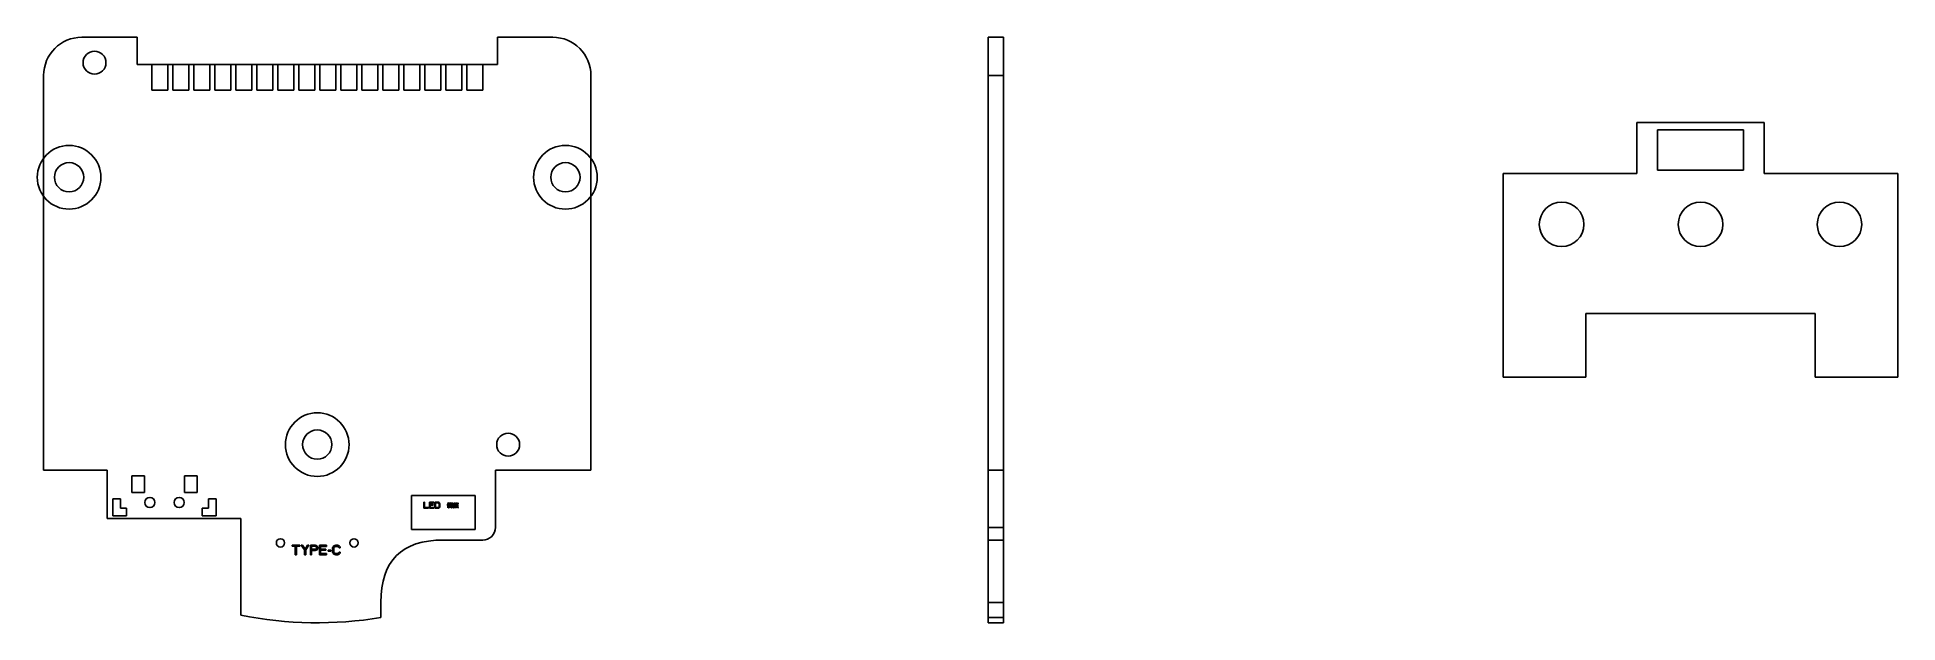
# Model space of a CAD drawing. Header units: millimetres. Extents: x 195 to 341, y 79 to 125.
import ezdxf

# ---------------------------------------------------------------- set-up
doc = ezdxf.new("R2010")
doc.units = ezdxf.units.MM

msp = doc.modelspace()

# ---------------------------------------------------------------- linework, layer by layer
at = {"color": 7, "linetype": 'Continuous'}
for p, q in [((202.51, 124.63), (198.16, 124.63)), ((202.51, 124.63), (202.51, 122.48)), ((230.81, 124.63), (230.81, 122.48)), ((235.16, 124.63), (230.81, 124.63)), ((269.38, 114.93), (269.38, 124.63)), ((269.38, 124.63), (270.58, 124.63)), ((270.58, 78.63), (270.58, 124.63)), ((195.16, 121.63), (195.16, 90.63)), ((202.51, 122.48), (203.66, 122.48)), ((204.91, 122.48), (205.31, 122.48)), ((206.56, 122.48), (206.96, 122.48)), ((208.21, 122.48), (208.61, 122.48)), ((209.86, 122.48), (210.26, 122.48)), ((211.51, 122.48), (211.91, 122.48)), ((213.16, 122.48), (213.56, 122.48)), ((214.81, 122.48), (215.21, 122.48)), ((216.46, 122.48), (216.86, 122.48)), ((218.11, 122.48), (218.51, 122.48)), ((219.76, 122.48), (220.16, 122.48)), ((221.41, 122.48), (221.81, 122.48)), ((223.06, 122.48), (223.46, 122.48)), ((224.71, 122.48), (225.11, 122.48)), ((226.36, 122.48), (226.76, 122.48)), ((228.01, 122.48), (228.41, 122.48)), ((229.66, 122.48), (230.81, 122.48)), ((238.16, 90.63), (238.16, 121.63)), ((269.38, 121.63), (270.58, 121.63)), ((320.35, 117.93), (320.35, 113.93)), ((330.35, 117.93), (320.35, 117.93)), ((330.35, 113.93), (330.35, 117.93)), ((309.85, 113.93), (309.85, 97.93)), ((320.35, 113.93), (309.85, 113.93)), ((340.85, 113.93), (330.35, 113.93)), ((340.85, 97.93), (340.85, 113.93)), ((269.38, 78.63), (269.38, 112.34)), ((316.35, 97.93), (316.35, 102.93)), ((334.35, 102.93), (316.35, 102.93)), ((334.35, 97.93), (334.35, 102.93)), ((309.85, 97.93), (316.35, 97.93)), ((334.35, 97.93), (340.85, 97.93)), ((195.16, 90.63), (200.16, 90.63)), ((200.16, 90.63), (200.16, 86.83)), ((238.16, 90.63), (230.66, 90.63)), ((230.66, 90.63), (230.66, 86.13)), ((270.58, 90.63), (269.38, 90.63)), ((200.16, 86.83), (210.66, 86.83)), ((210.66, 79.24), (210.66, 86.83)), ((229.66, 85.13), (226.56, 85.13)), ((270.58, 86.13), (269.38, 86.13)), ((270.58, 85.13), (269.38, 85.13)), ((221.66, 79.05), (221.66, 80.23)), ((269.38, 80.23), (270.58, 80.23)), ((270.58, 79.05), (269.38, 79.05)), ((270.58, 78.63), (269.38, 78.63))]:
    msp.add_line(p, q, dxfattribs=at)
at = {"color": 4, "linetype": 'Continuous'}
for p, q in [((203.66, 120.48), (203.66, 122.48)), ((203.66, 122.48), (204.91, 122.48)), ((204.91, 122.48), (204.91, 120.48)), ((205.31, 120.48), (205.31, 122.48)), ((205.31, 122.48), (206.56, 122.48)), ((206.56, 122.48), (206.56, 120.48)), ((206.96, 120.48), (206.96, 122.48)), ((206.96, 122.48), (208.21, 122.48)), ((208.21, 122.48), (208.21, 120.48)), ((208.61, 120.48), (208.61, 122.48)), ((208.61, 122.48), (209.86, 122.48)), ((209.86, 122.48), (209.86, 120.48)), ((210.26, 120.48), (210.26, 122.48)), ((210.26, 122.48), (211.51, 122.48)), ((211.51, 122.48), (211.51, 120.48)), ((211.91, 120.48), (211.91, 122.48)), ((211.91, 122.48), (213.16, 122.48)), ((213.16, 122.48), (213.16, 120.48)), ((213.56, 120.48), (213.56, 122.48)), ((213.56, 122.48), (214.81, 122.48)), ((214.81, 122.48), (214.81, 120.48)), ((215.21, 120.48), (215.21, 122.48)), ((215.21, 122.48), (216.46, 122.48)), ((216.46, 122.48), (216.46, 120.48)), ((216.86, 120.48), (216.86, 122.48)), ((216.86, 122.48), (218.11, 122.48)), ((218.11, 122.48), (218.11, 120.48)), ((218.51, 120.48), (218.51, 122.48)), ((218.51, 122.48), (219.76, 122.48)), ((219.76, 122.48), (219.76, 120.48)), ((220.16, 120.48), (220.16, 122.48)), ((220.16, 122.48), (221.41, 122.48)), ((221.41, 122.48), (221.41, 120.48)), ((221.81, 120.48), (221.81, 122.48)), ((221.81, 122.48), (223.06, 122.48)), ((223.06, 122.48), (223.06, 120.48)), ((223.46, 120.48), (223.46, 122.48)), ((223.46, 122.48), (224.71, 122.48)), ((224.71, 122.48), (224.71, 120.48)), ((225.11, 120.48), (225.11, 122.48)), ((225.11, 122.48), (226.36, 122.48)), ((226.36, 122.48), (226.36, 120.48)), ((226.76, 120.48), (226.76, 122.48)), ((226.76, 122.48), (228.01, 122.48)), ((228.01, 122.48), (228.01, 120.48)), ((228.41, 120.48), (228.41, 122.48)), ((228.41, 122.48), (229.66, 122.48)), ((229.66, 122.48), (229.66, 120.48)), ((204.91, 120.48), (203.66, 120.48)), ((206.56, 120.48), (205.31, 120.48)), ((208.21, 120.48), (206.96, 120.48)), ((209.86, 120.48), (208.61, 120.48)), ((211.51, 120.48), (210.26, 120.48)), ((213.16, 120.48), (211.91, 120.48)), ((214.81, 120.48), (213.56, 120.48)), ((216.46, 120.48), (215.21, 120.48)), ((218.11, 120.48), (216.86, 120.48)), ((219.76, 120.48), (218.51, 120.48)), ((221.41, 120.48), (220.16, 120.48)), ((223.06, 120.48), (221.81, 120.48)), ((224.71, 120.48), (223.46, 120.48)), ((226.36, 120.48), (225.11, 120.48)), ((228.01, 120.48), (226.76, 120.48)), ((229.66, 120.48), (228.41, 120.48)), ((321.98, 114.19), (321.98, 117.35)), ((321.98, 117.35), (328.72, 117.35)), ((328.72, 117.35), (328.72, 114.19)), ((269.38, 112.34), (269.38, 114.93)), ((328.72, 114.19), (321.98, 114.19)), ((202.08, 90.18), (202.08, 88.88)), ((203.08, 90.18), (202.08, 90.18)), ((203.08, 88.88), (203.08, 90.18)), ((206.23, 88.88), (206.23, 90.18)), ((206.23, 90.18), (207.23, 90.18)), ((207.23, 90.18), (207.23, 88.88)), ((200.61, 88.38), (200.61, 87.03)), ((201.21, 88.38), (200.61, 88.38)), ((201.21, 87.63), (201.21, 88.38)), ((202.08, 88.88), (203.08, 88.88)), ((207.23, 88.88), (206.23, 88.88)), ((208.11, 88.38), (208.71, 88.38)), ((208.11, 87.63), (208.11, 88.38)), ((208.71, 88.38), (208.71, 87.03)), ((229.07, 88.63), (224.07, 88.63)), ((224.07, 88.63), (224.07, 85.96)), ((225.03, 88.11), (225.09, 88.11)), ((225.03, 87.63), (225.03, 88.11)), ((225.09, 88.11), (225.09, 87.69)), ((225.47, 88.11), (225.82, 88.11)), ((225.47, 87.63), (225.47, 88.11)), ((225.82, 88.05), (225.53, 88.05)), ((225.53, 88.05), (225.53, 87.92)), ((225.53, 87.92), (225.78, 87.92)), ((225.78, 87.86), (225.53, 87.86)), ((225.53, 87.86), (225.53, 87.69)), ((225.78, 87.92), (225.78, 87.86)), ((225.82, 88.11), (225.82, 88.05)), ((225.9, 88.11), (226.14, 88.11)), ((225.9, 87.63), (225.9, 88.11)), ((225.96, 88.05), (226.14, 88.05)), ((225.96, 87.69), (225.96, 88.05)), ((226.14, 88.11), (226.19, 88.1)), ((226.14, 88.05), (226.18, 88.04)), ((226.18, 88.04), (226.21, 88.02)), ((226.21, 87.72), (226.18, 87.7)), ((226.19, 88.1), (226.23, 88.08)), ((226.21, 88.02), (226.23, 87.99)), ((226.23, 87.75), (226.21, 87.72)), ((226.23, 88.08), (226.27, 88.04)), ((226.23, 87.99), (226.24, 87.95)), ((226.24, 87.79), (226.23, 87.75)), ((226.24, 87.95), (226.24, 87.79)), ((226.27, 88.04), (226.29, 88)), ((226.29, 87.74), (226.27, 87.7)), ((226.29, 88), (226.3, 87.95)), ((226.3, 87.79), (226.29, 87.74)), ((226.3, 87.95), (226.3, 87.79)), ((226.87, 87.85), (226.9, 87.91)), ((226.88, 87.84), (226.87, 87.85)), ((226.93, 87.9), (226.88, 87.84)), ((226.9, 87.91), (226.93, 87.98)), ((226.93, 87.98), (226.95, 88.04)), ((226.93, 87.66), (226.93, 87.9)), ((226.95, 88.04), (226.96, 88.09)), ((226.99, 88.03), (226.95, 87.95)), ((226.95, 87.95), (226.97, 87.93)), ((226.96, 88.09), (226.99, 88.06)), ((226.97, 87.93), (226.96, 87.91)), ((226.96, 87.67), (226.96, 87.91)), ((226.97, 87.93), (226.97, 87.93)), ((226.99, 87.77), (226.99, 88.06)), ((226.99, 88.05), (227.03, 88.03)), ((226.99, 88.05), (226.99, 88.03)), ((227, 87.76), (226.99, 87.77)), ((226.99, 87.7), (227.02, 87.73)), ((227.03, 87.78), (227, 87.76)), ((227.02, 87.73), (227.04, 87.77)), ((227.03, 88.03), (227.1, 88.03)), ((227.11, 88.01), (227.03, 88.01)), ((227.03, 88.01), (227.03, 87.78)), ((227.05, 87.72), (227.03, 87.7)), ((227.04, 87.77), (227.05, 87.82)), ((227.05, 87.99), (227.09, 87.96)), ((227.05, 87.82), (227.05, 87.99)), ((227.06, 87.75), (227.05, 87.72)), ((227.09, 87.74), (227.06, 87.75)), ((227.08, 87.81), (227.07, 87.77)), ((227.07, 87.77), (227.13, 87.74)), ((227.09, 87.96), (227.08, 87.94)), ((227.08, 87.94), (227.08, 87.81)), ((227.09, 87.96), (227.09, 87.96)), ((227.1, 87.72), (227.09, 87.74)), ((227.1, 88.03), (227.11, 88.06)), ((227.12, 87.68), (227.1, 87.72)), ((227.11, 88.06), (227.11, 88.05)), ((227.11, 88.05), (227.15, 88.03)), ((227.11, 87.78), (227.11, 88.01)), ((227.14, 87.79), (227.11, 87.78)), ((227.13, 87.74), (227.14, 87.73)), ((227.15, 88.02), (227.14, 88.01)), ((227.14, 88.01), (227.14, 87.79)), ((227.14, 87.73), (227.15, 87.72)), ((227.15, 88.03), (227.15, 88.02)), ((227.17, 88.02), (227.21, 88)), ((227.17, 87.76), (227.17, 88.02)), ((227.2, 87.77), (227.17, 87.76)), ((227.21, 87.99), (227.2, 87.97)), ((227.2, 87.97), (227.2, 87.77)), ((227.21, 88), (227.21, 87.99)), ((227.23, 88.07), (227.27, 88.05)), ((227.23, 87.7), (227.23, 88.07)), ((227.27, 88.05), (227.27, 88.04)), ((227.27, 88.04), (227.27, 88.03)), ((227.27, 88.03), (227.27, 87.69)), ((227.39, 88.05), (227.42, 88.03)), ((227.39, 87.77), (227.39, 88.05)), ((227.42, 87.78), (227.39, 87.76)), ((227.39, 87.76), (227.39, 87.77)), ((227.39, 87.72), (227.41, 87.76)), ((227.41, 87.76), (227.42, 87.76)), ((227.42, 88.03), (227.47, 88.03)), ((227.42, 88.01), (227.47, 88.01)), ((227.42, 87.93), (227.42, 88.01)), ((227.47, 87.93), (227.42, 87.93)), ((227.42, 87.9), (227.47, 87.9)), ((227.42, 87.83), (227.42, 87.9)), ((227.47, 87.83), (227.42, 87.83)), ((227.47, 87.81), (227.42, 87.81)), ((227.42, 87.81), (227.42, 87.78)), ((227.42, 87.76), (227.42, 87.71)), ((227.47, 88.03), (227.49, 88.05)), ((227.47, 88.01), (227.47, 87.93)), ((227.47, 87.9), (227.47, 87.83)), ((227.47, 87.79), (227.47, 87.81)), ((227.48, 87.78), (227.47, 87.79)), ((227.47, 87.76), (227.48, 87.76)), ((227.48, 87.74), (227.47, 87.76)), ((227.51, 87.8), (227.48, 87.78)), ((227.48, 87.76), (227.52, 87.71)), ((227.48, 87.7), (227.48, 87.74)), ((227.49, 88.05), (227.52, 88.02)), ((227.52, 88.02), (227.51, 88)), ((227.51, 88), (227.51, 87.8)), ((227.52, 88.03), (227.68, 88.03)), ((227.53, 88.02), (227.52, 88.03)), ((227.52, 87.9), (227.55, 87.93)), ((227.52, 87.89), (227.52, 87.9)), ((227.54, 87.9), (227.52, 87.89)), ((227.58, 88.02), (227.53, 88.02)), ((227.58, 87.92), (227.54, 87.9)), ((227.55, 87.93), (227.58, 87.97)), ((227.55, 87.9), (227.67, 87.9)), ((227.55, 87.77), (227.55, 87.9)), ((227.58, 87.78), (227.55, 87.77)), ((227.57, 87.77), (227.58, 87.77)), ((227.57, 87.76), (227.57, 87.77)), ((227.58, 87.75), (227.57, 87.76)), ((227.58, 87.97), (227.58, 88.02)), ((227.6, 87.96), (227.58, 87.92)), ((227.58, 87.88), (227.67, 87.88)), ((227.58, 87.81), (227.58, 87.88)), ((227.67, 87.81), (227.58, 87.81)), ((227.67, 87.79), (227.58, 87.79)), ((227.58, 87.79), (227.58, 87.78)), ((227.58, 87.77), (227.62, 87.73)), ((227.58, 87.71), (227.58, 87.75)), ((227.61, 88.02), (227.6, 87.96)), ((227.68, 88.02), (227.61, 88.02)), ((227.61, 87.96), (227.67, 87.96)), ((227.62, 87.95), (227.61, 87.96)), ((227.64, 87.93), (227.62, 87.95)), ((227.62, 87.73), (227.63, 87.72)), ((227.65, 87.93), (227.64, 87.93)), ((227.65, 87.91), (227.65, 87.93)), ((227.66, 87.9), (227.65, 87.91)), ((227.65, 87.77), (227.71, 87.74)), ((227.65, 87.76), (227.65, 87.77)), ((227.67, 87.74), (227.65, 87.76)), ((227.69, 87.93), (227.66, 87.9)), ((227.67, 87.96), (227.68, 88.02)), ((227.67, 87.9), (227.69, 87.91)), ((227.67, 87.88), (227.67, 87.81)), ((227.67, 87.78), (227.67, 87.79)), ((227.69, 87.78), (227.67, 87.78)), ((227.7, 87.7), (227.67, 87.74)), ((227.68, 88.03), (227.7, 88.06)), ((227.71, 87.95), (227.69, 87.93)), ((227.69, 87.91), (227.7, 87.91)), ((227.71, 87.78), (227.69, 87.78)), ((227.7, 88.06), (227.7, 88.06)), ((227.7, 88.06), (227.73, 88.03)), ((227.7, 87.91), (227.73, 87.89)), ((227.72, 88.01), (227.71, 87.95)), ((227.73, 87.89), (227.71, 87.87)), ((227.71, 87.87), (227.71, 87.78)), ((227.71, 87.74), (227.74, 87.72)), ((227.73, 88.03), (227.72, 88.01)), ((229.07, 85.96), (229.07, 88.63)), ((200.61, 87.03), (201.68, 87.03)), ((201.68, 87.63), (201.21, 87.63)), ((201.68, 87.03), (201.68, 87.63)), ((207.63, 87.63), (208.11, 87.63)), ((207.63, 87.03), (207.63, 87.63)), ((208.71, 87.03), (207.63, 87.03)), ((225.39, 87.63), (225.03, 87.63)), ((225.09, 87.69), (225.39, 87.69)), ((225.39, 87.69), (225.39, 87.63)), ((225.82, 87.63), (225.47, 87.63)), ((225.53, 87.69), (225.82, 87.69)), ((225.82, 87.69), (225.82, 87.63)), ((226.14, 87.63), (225.9, 87.63)), ((226.14, 87.69), (225.96, 87.69)), ((226.18, 87.7), (226.14, 87.69)), ((226.19, 87.64), (226.14, 87.63)), ((226.23, 87.66), (226.19, 87.64)), ((226.27, 87.7), (226.23, 87.66)), ((226.99, 87.7), (226.93, 87.66)), ((226.93, 87.66), (226.93, 87.66)), ((226.97, 87.66), (226.96, 87.67)), ((227.03, 87.7), (226.97, 87.66)), ((227.12, 87.67), (227.12, 87.68)), ((227.13, 87.67), (227.12, 87.67)), ((227.15, 87.69), (227.13, 87.67)), ((227.15, 87.72), (227.15, 87.69)), ((227.17, 87.7), (227.23, 87.7)), ((227.18, 87.69), (227.17, 87.7)), ((227.2, 87.68), (227.18, 87.69)), ((227.21, 87.67), (227.2, 87.68)), ((227.21, 87.66), (227.21, 87.67)), ((227.22, 87.66), (227.21, 87.66)), ((227.25, 87.67), (227.22, 87.66)), ((227.26, 87.68), (227.25, 87.67)), ((227.27, 87.69), (227.26, 87.68)), ((227.35, 87.68), (227.36, 87.69)), ((227.36, 87.66), (227.35, 87.68)), ((227.36, 87.69), (227.37, 87.7)), ((227.37, 87.66), (227.36, 87.66)), ((227.37, 87.7), (227.39, 87.72)), ((227.39, 87.67), (227.37, 87.66)), ((227.41, 87.69), (227.39, 87.67)), ((227.42, 87.71), (227.41, 87.69)), ((227.48, 87.66), (227.48, 87.7)), ((227.49, 87.66), (227.48, 87.66)), ((227.52, 87.68), (227.49, 87.66)), ((227.52, 87.71), (227.52, 87.68)), ((227.58, 87.69), (227.58, 87.71)), ((227.59, 87.67), (227.58, 87.69)), ((227.61, 87.67), (227.59, 87.67)), ((227.63, 87.69), (227.61, 87.67)), ((227.63, 87.72), (227.63, 87.69)), ((227.71, 87.68), (227.7, 87.7)), ((227.71, 87.66), (227.71, 87.68)), ((227.72, 87.66), (227.71, 87.66)), ((227.74, 87.67), (227.72, 87.66)), ((227.74, 87.72), (227.75, 87.69)), ((227.75, 87.69), (227.74, 87.67)), ((224.07, 85.96), (229.07, 85.96)), ((214.68, 84.73), (215.28, 84.73)), ((214.68, 84.65), (214.68, 84.73)), ((214.93, 84.65), (214.68, 84.65)), ((214.93, 83.98), (214.93, 84.65)), ((215.03, 83.98), (214.93, 83.98)), ((215.28, 84.65), (215.03, 84.65)), ((215.03, 84.65), (215.03, 83.98)), ((215.28, 84.73), (215.28, 84.65)), ((215.4, 84.73), (215.5, 84.73)), ((215.65, 84.36), (215.4, 84.73)), ((215.5, 84.73), (215.7, 84.42)), ((215.65, 83.98), (215.65, 84.36)), ((215.75, 83.98), (215.65, 83.98)), ((215.7, 84.42), (215.9, 84.73)), ((216, 84.73), (215.75, 84.36)), ((215.75, 84.36), (215.75, 83.98)), ((215.9, 84.73), (216, 84.73)), ((216.12, 84.73), (216.5, 84.73)), ((216.12, 83.98), (216.12, 84.73)), ((216.22, 83.98), (216.12, 83.98)), ((216.51, 84.65), (216.22, 84.65)), ((216.22, 84.65), (216.22, 84.41)), ((216.22, 84.41), (216.51, 84.41)), ((216.5, 84.31), (216.22, 84.31)), ((216.22, 84.31), (216.22, 83.98)), ((216.5, 84.73), (216.58, 84.71)), ((216.58, 84.33), (216.5, 84.31)), ((216.56, 84.63), (216.51, 84.65)), ((216.51, 84.41), (216.56, 84.42)), ((216.59, 84.6), (216.56, 84.63)), ((216.56, 84.42), (216.59, 84.45)), ((216.58, 84.71), (216.64, 84.66)), ((216.64, 84.37), (216.58, 84.33)), ((216.61, 84.55), (216.59, 84.6)), ((216.59, 84.45), (216.61, 84.5)), ((216.61, 84.5), (216.61, 84.55)), ((216.64, 84.66), (216.68, 84.6)), ((216.68, 84.44), (216.64, 84.37)), ((216.68, 84.6), (216.7, 84.55)), ((216.7, 84.49), (216.68, 84.44)), ((216.7, 84.55), (216.7, 84.49)), ((216.83, 84.73), (217.39, 84.73)), ((216.83, 83.98), (216.83, 84.73)), ((217.39, 83.98), (216.83, 83.98)), ((217.39, 84.63), (216.92, 84.63)), ((216.92, 84.63), (216.92, 84.42)), ((216.92, 84.42), (217.33, 84.42)), ((217.33, 84.33), (216.92, 84.33)), ((216.92, 84.33), (216.92, 84.07)), ((216.92, 84.07), (217.39, 84.07)), ((217.33, 84.42), (217.33, 84.33)), ((217.39, 84.73), (217.39, 84.63)), ((217.39, 84.07), (217.39, 83.98)), ((217.51, 84.33), (217.73, 84.33)), ((217.51, 84.25), (217.51, 84.33)), ((217.73, 84.25), (217.51, 84.25)), ((217.73, 84.33), (217.73, 84.25)), ((217.86, 84.47), (217.87, 84.55)), ((217.86, 84.23), (217.86, 84.47)), ((217.87, 84.15), (217.86, 84.23)), ((217.87, 84.55), (217.9, 84.61)), ((217.9, 84.09), (217.87, 84.15)), ((217.9, 84.61), (217.97, 84.68)), ((217.97, 84.02), (217.9, 84.09)), ((217.97, 84.53), (217.95, 84.47)), ((217.95, 84.47), (217.95, 84.23)), ((217.95, 84.23), (217.97, 84.17)), ((217.97, 84.68), (218.03, 84.71)), ((218, 84.58), (217.97, 84.53)), ((217.97, 84.17), (218, 84.12)), ((218.03, 83.99), (217.97, 84.02)), ((218.04, 84.61), (218, 84.58)), ((218, 84.12), (218.04, 84.09)), ((218.03, 84.71), (218.11, 84.73)), ((218.11, 83.98), (218.03, 83.99)), ((218.11, 84.63), (218.04, 84.61)), ((218.04, 84.09), (218.11, 84.07)), ((218.11, 84.73), (218.25, 84.73)), ((218.25, 84.63), (218.11, 84.63)), ((218.11, 84.07), (218.25, 84.07)), ((218.25, 83.98), (218.11, 83.98)), ((218.25, 84.73), (218.33, 84.71)), ((218.31, 84.61), (218.25, 84.63)), ((218.25, 84.07), (218.31, 84.09)), ((218.33, 83.99), (218.25, 83.98)), ((218.36, 84.58), (218.31, 84.61)), ((218.31, 84.09), (218.36, 84.12)), ((218.33, 84.71), (218.39, 84.68)), ((218.39, 84.02), (218.33, 83.99)), ((218.37, 84.53), (218.36, 84.58)), ((218.36, 84.12), (218.37, 84.17)), ((218.47, 84.53), (218.37, 84.53)), ((218.37, 84.17), (218.47, 84.17)), ((218.39, 84.68), (218.45, 84.61)), ((218.45, 84.09), (218.39, 84.02)), ((218.45, 84.61), (218.47, 84.53)), ((218.47, 84.17), (218.45, 84.09))]:
    msp.add_line(p, q, dxfattribs=at)
at = {"color": 7, "linetype": 'Continuous'}
for centre, radius in [((199.16, 122.63), 0.9), ((197.16, 113.63), 1.15), ((236.16, 113.63), 1.15), ((216.66, 92.63), 1.15), ((231.66, 92.63), 0.9)]:
    msp.add_circle(centre, radius, dxfattribs=at)
at = {"color": 4, "linetype": 'Continuous'}
for centre, radius in [((197.16, 113.63), 2.5), ((236.16, 113.63), 2.5), ((314.43, 109.93), 1.75), ((325.35, 109.93), 1.75), ((336.27, 109.93), 1.75), ((216.66, 92.63), 2.5), ((203.51, 88.08), 0.4), ((205.81, 88.08), 0.4), ((213.77, 84.91), 0.325), ((219.55, 84.91), 0.325)]:
    msp.add_circle(centre, radius, dxfattribs=at)
at = {"color": 7, "linetype": 'Continuous'}
for centre, radius, start, end in [((198.16, 121.63), 3, 90, 180), ((235.16, 121.63), 3, 0, 90), ((229.66, 86.13), 1, 270, 0), ((216.66, 108.63), 30, 258.463, 279.5941)]:
    msp.add_arc(centre, radius, start, end, dxfattribs=at)
msp.add_open_spline([(221.66, 80.23), (221.66, 83.5), (223.29, 85.13), (226.56, 85.13)], degree=3, dxfattribs=at)

doc.saveas('drawing.dxf')
